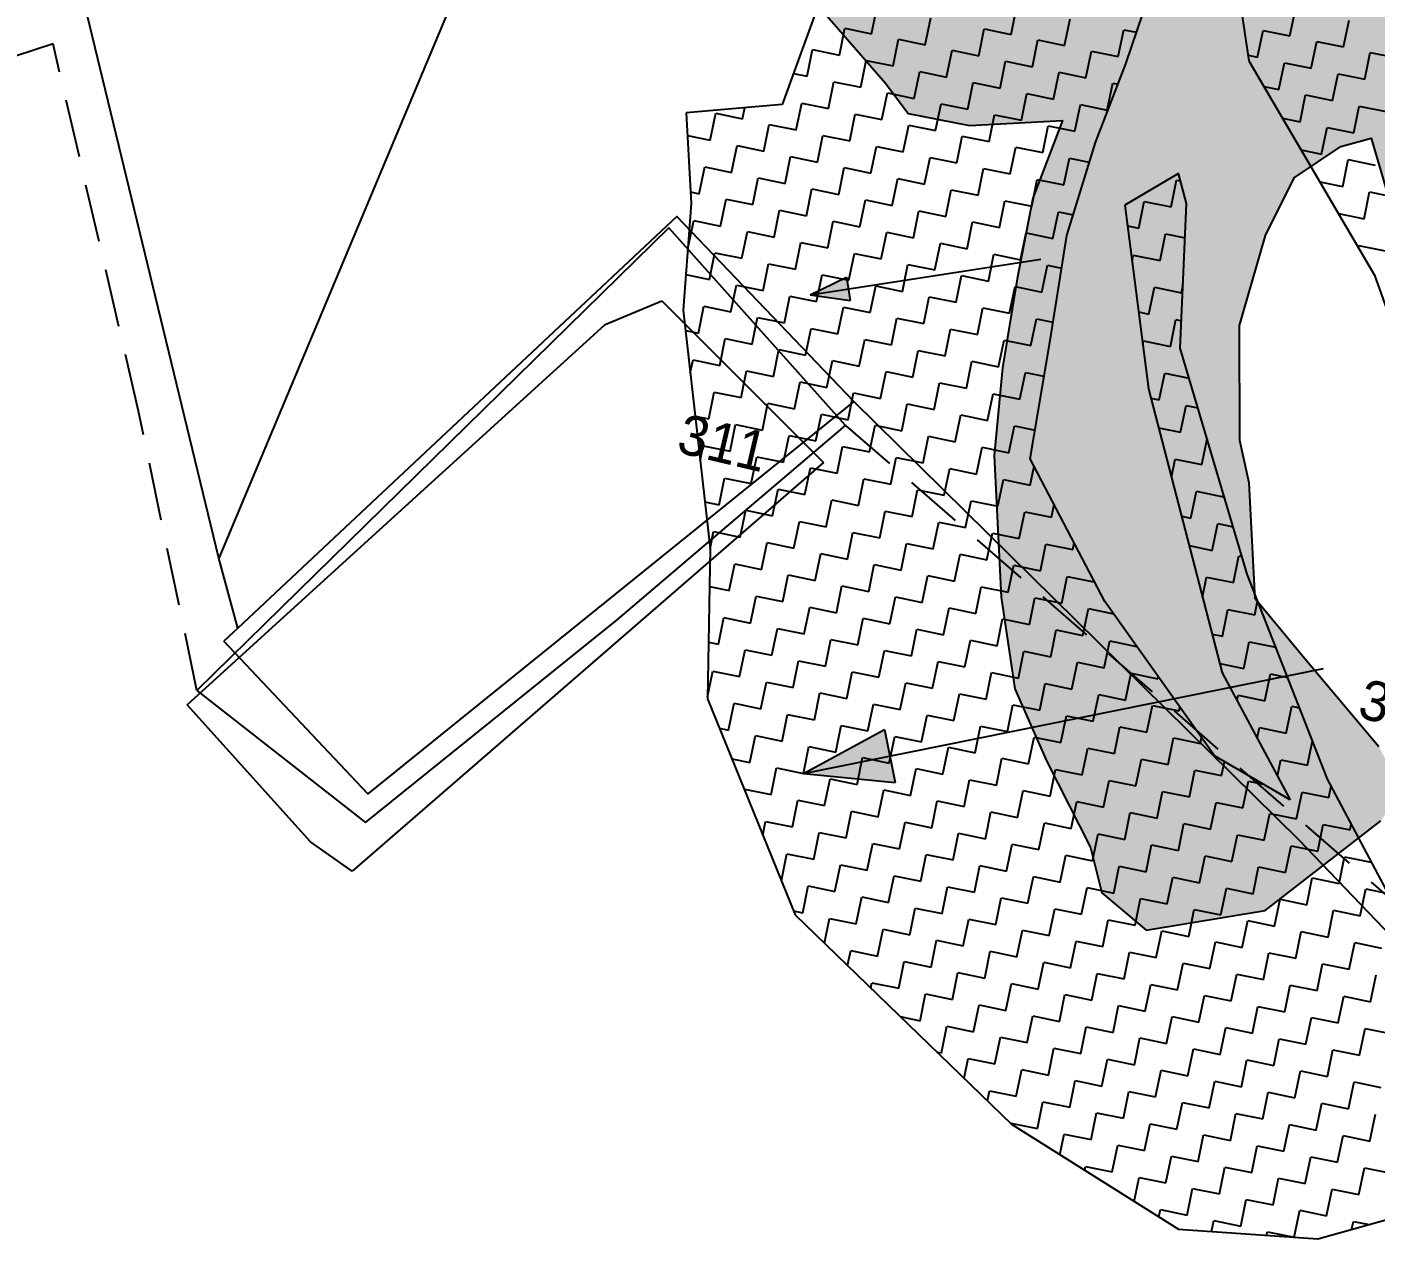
# Model space of a CAD drawing. Header units: metres. Extents: x 288063 to 291905, y 2022918 to 2025523.
# Drawn here: x 289186.5 to 289302.7, y 2023698.4 to 2023802.9 of the extents above; entities that cross this region are included whole.
import ezdxf
from ezdxf.enums import TextEntityAlignment as Align

# ---------------------------------------------------------------- set-up
doc = ezdxf.new("R2010")
doc.units = ezdxf.units.M
doc.header["$MEASUREMENT"] = 0
doc.linetypes.add('DASHED', pattern=[0.75, 0.5, -0.25])
for name, color, linetype in [('OFF', 1, 'Continuous'), ('POLY_HATCH', 12, 'Continuous'), ('POLY_PARCEL', 6, 'Continuous'), ('POLY_SUBPARCEL', 6, 'DASHED'), ('TEXT_PARCEL', 7, 'Continuous')]:
    doc.layers.add(name, color=color, linetype=linetype)
doc.styles.add('TEXT_MAP', font='', dxfattribs={"height": 1.8})
doc.styles.get('TEXT_MAP').set_extended_font_data('Kruti Dev 050')

msp = doc.modelspace()

# ---------------------------------------------------------------- hatches: boundary and pattern name
h = msp.add_hatch(color=256)
h.paths.add_polyline_path([(289257.28, 2023780.3), (289257.12, 2023781.31), (289253.98, 2023779.79)])
h.paths.add_polyline_path([(289253.98, 2023779.79), (289257.43, 2023779.29), (289257.28, 2023780.3)])
h = msp.add_hatch(color=256)
h.paths.add_polyline_path([(289260.84, 2023740.05), (289260.38, 2023742.33), (289253.4, 2023738.55)])
h.paths.add_polyline_path([(289253.4, 2023738.55), (289261.3, 2023737.78), (289260.84, 2023740.05)])
at = {"layer": 'POLY_HATCH'}
h = msp.add_hatch(dxfattribs=at)
h.set_pattern_fill('ZIGZAG', color=256, scale=18.693078, angle=-11.0645, style=0)
h.set_pattern_definition([(348.93553, (288210.5239, 2023679.785), (2.7416327, 1.8447693), [2.336635, -2.336635]), (78.93553, (288212.817, 2023679.3367), (-1.8447693, 2.7416327), [2.336635, -2.336635])])
h.paths.add_polyline_path([(289348.59, 2023879.04), (289351.97, 2023889.97), (289351.21, 2023900.04), (289351.37, 2023908.44), (289346.9, 2023914.77), (289340.27, 2023920.49), (289334.28, 2023925.38), (289331.06, 2023929.23), (289326.74, 2023935.03), (289323.04, 2023940.22), (289313.09, 2023943.9), (289314.69, 2023949.54), (289318.95, 2023958.63), (289321.16, 2023964.89), (289322.08, 2023974.63), (289321.67, 2023981.4), (289323.77, 2023992.13), (289322.78, 2024011.16), (289317.11, 2024017.73), (289312.93, 2024024.25), (289306.17, 2024030.28), (289298.92, 2024038.89), (289291.87, 2024045.97), (289284.28, 2024046.47), (289278.2, 2024032.12), (289276.13, 2024025.34), (289271.88, 2024023.93), (289269.5, 2024023.16), (289266.03, 2024020.62), (289263.51, 2024017.89), (289261.23, 2024015.11), (289257.47, 2024012.37), (289254.64, 2024014.41), (289249.05, 2024015.01), (289240.5, 2024025.86), (289237.14, 2024018.83), (289234.48, 2024015.38), (289229.32, 2024006.72), (289225.95, 2024000.93), (289223.26, 2023993.52), (289223.31, 2023983.59), (289223.47, 2023975.58), (289223.04, 2023963.26), (289222.57, 2023951.95), (289225.24, 2023941.51), (289228.9, 2023933.6), (289235.34, 2023925.89), (289243.6, 2023913.61), (289246.63, 2023908.81), (289244.13, 2023902.35), (289241.69, 2023892.42), (289240, 2023886.3), (289236.05, 2023867.28), (289234.3, 2023853.24), (289233.14, 2023844.79), (289237.88, 2023830.96), (289241.79, 2023821.77), (289244.49, 2023815.29), (289252.17, 2023807.59), (289260.47, 2023798.03), (289262.44, 2023795.42), (289267.7, 2023794.39), (289275.72, 2023794.8), (289273.17, 2023788.11), (289271.81, 2023781.18), (289270.56, 2023773.49), (289269.83, 2023765.95), (289270.45, 2023753.75), (289271.63, 2023745.83), (289274.38, 2023739.59), (289278.14, 2023732.16), (289279.11, 2023728.25), (289282.94, 2023725.03), (289293.2, 2023726.74), (289303.15, 2023734.46), (289305, 2023737.22), (289302.98, 2023740.84), (289296.74, 2023748.25), (289292.32, 2023753.58), (289291.8, 2023763.6), (289291.02, 2023767.23), (289290.98, 2023777.15), (289293.23, 2023784.89), (289295.7, 2023789.87), (289299.7, 2023792.56), (289302.32, 2023793.28), (289304.26, 2023786.71), (289306.41, 2023785.04), (289310.35, 2023779.81), (289310.24, 2023772.89), (289311.6, 2023767.17), (289312.43, 2023762.54), (289312.98, 2023757.72), (289312.1, 2023751.95), (289311.43, 2023742.16), (289319.5, 2023740.33), (289324.64, 2023733.62), (289327.78, 2023735.74), (289332.1, 2023742.58), (289334.1, 2023754.09), (289334.69, 2023760.92), (289335.33, 2023775.75), (289332.2, 2023783.8), (289327.44, 2023791.18), (289324.06, 2023798.04), (289321.04, 2023801.6), (289314.28, 2023807.64), (289313.78, 2023811.45), (289317.3, 2023815.48), (289325.03, 2023816.94), (289329.72, 2023815.53), (289335.72, 2023828.49), (289338.38, 2023833.18), (289338.87, 2023840.77), (289342.42, 2023847.51), (289344.59, 2023853.53), (289346.46, 2023861.85), (289348.38, 2023870.4)])
h.paths.add_polyline_path([(289287.43, 2023859.54), (289290.92, 2023848.19), (289293.78, 2023838.71), (289293.76, 2023832.26), (289295, 2023820.86), (289284.92, 2023821.34), (289281.6, 2023827.2), (289275.29, 2023839.34), (289273.29, 2023849.41), (289274.13, 2023853.7), (289278.5, 2023860.79), (289281.54, 2023863.66)], flags=16)
h.paths.add_polyline_path([(289269.61, 2023919.71), (289266.17, 2023919.89), (289261.09, 2023923.11), (289257.37, 2023934.5), (289252.18, 2023942.21), (289252.96, 2023947.51), (289252.63, 2023957.25), (289251.34, 2023968.41), (289253.35, 2023979.92), (289252.21, 2023989.32), (289254.45, 2024000.78), (289256.52, 2024007.57), (289266.83, 2024008.28), (289270.5, 2023999.13), (289269.75, 2023996.55), (289272.32, 2023986.87), (289273.16, 2023981), (289274.62, 2023974.52), (289276.42, 2023967.23), (289275.12, 2023958.06), (289275.72, 2023953.48), (289275.9, 2023943.03), (289275.44, 2023939.4), (289274.42, 2023934.14), (289272.63, 2023927.55)], flags=16)

# ---------------------------------------------------------------- linework, layer by layer
for points in [[(289253.98, 2023779.79), (289273.85, 2023782.86)], [(289253.98, 2023779.79), (289257.12, 2023781.31)], [(289257.12, 2023781.31), (289257.43, 2023779.29)], [(289253.98, 2023779.79), (289257.43, 2023779.29)], [(289253.4, 2023738.55), (289298.22, 2023747.6)], [(289253.4, 2023738.55), (289260.38, 2023742.33)], [(289260.38, 2023742.33), (289261.3, 2023737.78)], [(289253.4, 2023738.55), (289261.3, 2023737.78)]]:
    msp.add_lwpolyline(points)
at = {"layer": 'OFF'}
msp.add_line((289188.74, 2023801.41), (289182.46, 2023799.38), dxfattribs=at)
at = {"layer": 'POLY_HATCH'}
for p, q in [((289289.75, 2023813.77), (289291.79, 2023799.95)), ((289281.17, 2023799.7), (289283.23, 2023805.77)), ((289254.34, 2023803.76), (289251.57, 2023796.2)), ((289278.56, 2023792.93), (289281.17, 2023799.7)), ((289291.79, 2023799.95), (289302.62, 2023781.48)), ((289251.57, 2023796.2), (289243.29, 2023795.47)), ((289243.29, 2023795.47), (289243.72, 2023787.67)), ((289276.1, 2023784.91), (289278.56, 2023792.93)), ((289285.73, 2023790.24), (289281.11, 2023787.53)), ((289286.42, 2023787.66), (289285.73, 2023790.24)), ((289243.72, 2023787.67), (289243.05, 2023778.46)), ((289285.88, 2023775.18), (289286.42, 2023787.66)), ((289281.11, 2023787.53), (289283.13, 2023771.68)), ((289274.65, 2023775.86), (289276.1, 2023784.91)), ((289302.62, 2023781.48), (289310.08, 2023760.46)), ((289243.05, 2023778.46), (289245.36, 2023757.92)), ((289272.95, 2023765.65), (289274.65, 2023775.86)), ((289291.64, 2023755.72), (289285.88, 2023775.18)), ((289283.13, 2023771.68), (289289.48, 2023747.23)), ((289279.37, 2023753.37), (289272.95, 2023765.65)), ((289245.36, 2023757.92), (289245.13, 2023744.97)), ((289298.57, 2023738.05), (289291.64, 2023755.72)), ((289288.82, 2023740.06), (289279.37, 2023753.37)), ((289289.48, 2023747.23), (289295.36, 2023736.28)), ((289245.13, 2023744.97), (289252.69, 2023726.37)), ((289295.36, 2023736.28), (289288.82, 2023740.06)), ((289308.23, 2023719.82), (289298.57, 2023738.05)), ((289252.69, 2023726.37), (289271.33, 2023708.32)), ((289271.33, 2023708.32), (289285.72, 2023699.27)), ((289297.74, 2023698.43), (289311.11, 2023702.18)), ((289285.72, 2023699.27), (289297.74, 2023698.43))]:
    msp.add_line(p, q, dxfattribs=at)
at = {"layer": 'POLY_HATCH', "linetype": 'Continuous'}
for p, q in [((289259.28, 2023802.29), (289259.76, 2023804.6)), ((289271.3, 2023802.22), (289271.77, 2023804.53)), ((289295.33, 2023802.1), (289295.8, 2023804.4)), ((289256.5, 2023800.45), (289256.98, 2023802.76)), ((289256.98, 2023802.76), (289259.28, 2023802.29)), ((289263.9, 2023801.34), (289264.37, 2023803.65)), ((289268.52, 2023800.39), (289268.99, 2023802.7)), ((289268.99, 2023802.7), (289271.3, 2023802.22)), ((289275.91, 2023801.28), (289276.39, 2023803.58)), ((289299.94, 2023801.15), (289300.42, 2023803.46)), ((289261.12, 2023799.51), (289261.59, 2023801.81)), ((289261.59, 2023801.81), (289263.9, 2023801.34)), ((289273.13, 2023799.44), (289273.61, 2023801.75)), ((289273.61, 2023801.75), (289275.91, 2023801.28)), ((289280.53, 2023800.33), (289281, 2023802.63)), ((289281, 2023802.63), (289282.09, 2023802.41)), ((289292.54, 2023800.26), (289293.02, 2023802.57)), ((289293.02, 2023802.57), (289295.33, 2023802.1)), ((289297.16, 2023799.31), (289297.63, 2023801.62)), ((289297.63, 2023801.62), (289299.94, 2023801.15)), ((289253.72, 2023798.62), (289254.19, 2023800.93)), ((289254.19, 2023800.93), (289256.5, 2023800.45)), ((289265.73, 2023798.56), (289266.21, 2023800.87)), ((289266.21, 2023800.87), (289268.52, 2023800.39)), ((289277.75, 2023798.49), (289278.22, 2023800.8)), ((289278.22, 2023800.8), (289280.53, 2023800.33)), ((289291.72, 2023800.43), (289292.54, 2023800.26)), ((289301.77, 2023798.37), (289302.25, 2023800.67)), ((289302.25, 2023800.67), (289304.56, 2023800.2)), ((289258.34, 2023797.67), (289258.81, 2023799.98)), ((289258.81, 2023799.98), (289261.12, 2023799.51)), ((289270.35, 2023797.61), (289270.82, 2023799.92)), ((289270.82, 2023799.92), (289273.13, 2023799.44)), ((289294.38, 2023797.48), (289294.85, 2023799.79)), ((289294.85, 2023799.79), (289297.16, 2023799.31)), ((289252.54, 2023798.86), (289253.72, 2023798.62)), ((289255.55, 2023795.84), (289256.03, 2023798.15)), ((289256.03, 2023798.15), (289258.34, 2023797.67)), ((289262.95, 2023796.72), (289263.43, 2023799.03)), ((289263.43, 2023799.03), (289265.73, 2023798.56)), ((289267.57, 2023795.78), (289268.04, 2023798.08)), ((289268.04, 2023798.08), (289270.35, 2023797.61)), ((289274.96, 2023796.66), (289275.44, 2023798.97)), ((289275.44, 2023798.97), (289277.75, 2023798.49)), ((289279.58, 2023795.71), (289280.05, 2023798.02)), ((289280.05, 2023798.02), (289280.49, 2023797.93)), ((289298.99, 2023796.53), (289299.47, 2023798.84)), ((289299.47, 2023798.84), (289301.77, 2023798.37)), ((289260.17, 2023794.89), (289260.64, 2023797.2)), ((289260.64, 2023797.2), (289262.95, 2023796.72)), ((289272.18, 2023794.83), (289272.66, 2023797.13)), ((289272.66, 2023797.13), (289274.96, 2023796.66)), ((289293.08, 2023797.75), (289294.38, 2023797.48)), ((289296.21, 2023794.7), (289296.68, 2023797.01)), ((289296.68, 2023797.01), (289298.99, 2023796.53)), ((289248.15, 2023794.95), (289248.35, 2023795.92)), ((289252.77, 2023794.01), (289253.25, 2023796.31)), ((289253.25, 2023796.31), (289255.55, 2023795.84)), ((289264.78, 2023793.94), (289265.26, 2023796.25)), ((289265.26, 2023796.25), (289267.57, 2023795.78)), ((289276.8, 2023793.88), (289277.27, 2023796.19)), ((289277.27, 2023796.19), (289279.58, 2023795.71)), ((289300.83, 2023793.75), (289301.3, 2023796.06)), ((289301.3, 2023796.06), (289303.61, 2023795.58)), ((289245.37, 2023793.12), (289245.85, 2023795.43)), ((289245.85, 2023795.43), (289248.15, 2023794.95)), ((289257.39, 2023793.06), (289257.86, 2023795.36)), ((289257.86, 2023795.36), (289260.17, 2023794.89)), ((289269.4, 2023792.99), (289269.87, 2023795.3)), ((289269.87, 2023795.3), (289272.18, 2023794.83)), ((289294.69, 2023795.01), (289296.21, 2023794.7)), ((289243.4, 2023793.53), (289245.37, 2023793.12)), ((289249.99, 2023792.17), (289250.46, 2023794.48)), ((289250.46, 2023794.48), (289252.77, 2023794.01)), ((289254.6, 2023791.22), (289255.08, 2023793.53)), ((289255.08, 2023793.53), (289257.39, 2023793.06)), ((289262, 2023792.11), (289262.48, 2023794.42)), ((289262.48, 2023794.42), (289264.78, 2023793.94)), ((289266.62, 2023791.16), (289267.09, 2023793.47)), ((289267.09, 2023793.47), (289269.4, 2023792.99)), ((289274.02, 2023792.04), (289274.49, 2023794.35)), ((289274.49, 2023794.35), (289276.8, 2023793.88)), ((289298.04, 2023791.92), (289298.52, 2023794.22)), ((289298.52, 2023794.22), (289300.83, 2023793.75)), ((289247.21, 2023790.34), (289247.68, 2023792.65)), ((289247.68, 2023792.65), (289249.99, 2023792.17)), ((289259.22, 2023790.27), (289259.69, 2023792.58)), ((289259.69, 2023792.58), (289262, 2023792.11)), ((289271.23, 2023790.21), (289271.71, 2023792.52)), ((289271.71, 2023792.52), (289274.02, 2023792.04)), ((289296.29, 2023792.28), (289298.04, 2023791.92)), ((289251.82, 2023789.39), (289252.3, 2023791.7)), ((289252.3, 2023791.7), (289254.6, 2023791.22)), ((289263.84, 2023789.33), (289264.31, 2023791.63)), ((289264.31, 2023791.63), (289266.62, 2023791.16)), ((289275.85, 2023789.26), (289276.32, 2023791.57)), ((289276.32, 2023791.57), (289278.03, 2023791.22)), ((289299.88, 2023789.13), (289300.35, 2023791.44)), ((289300.35, 2023791.44), (289302.66, 2023790.97)), ((289244.42, 2023788.5), (289244.9, 2023790.81)), ((289244.9, 2023790.81), (289247.21, 2023790.34)), ((289256.44, 2023788.44), (289256.91, 2023790.75)), ((289256.91, 2023790.75), (289259.22, 2023790.27)), ((289268.45, 2023788.38), (289268.93, 2023790.68)), ((289268.93, 2023790.68), (289271.23, 2023790.21)), ((289249.04, 2023787.56), (289249.51, 2023789.86)), ((289249.51, 2023789.86), (289251.82, 2023789.39)), ((289253.66, 2023786.61), (289254.13, 2023788.92)), ((289254.13, 2023788.92), (289256.44, 2023788.44)), ((289261.05, 2023787.49), (289261.53, 2023789.8)), ((289261.53, 2023789.8), (289263.84, 2023789.33)), ((289265.67, 2023786.54), (289266.14, 2023788.85)), ((289266.14, 2023788.85), (289268.45, 2023788.38)), ((289273.07, 2023787.43), (289273.54, 2023789.74)), ((289273.54, 2023789.74), (289275.85, 2023789.26)), ((289285.08, 2023787.36), (289285.56, 2023789.67)), ((289285.56, 2023789.67), (289285.9, 2023789.6)), ((289297.89, 2023789.54), (289299.88, 2023789.13)), ((289243.66, 2023788.66), (289244.42, 2023788.5)), ((289246.26, 2023785.72), (289246.73, 2023788.03)), ((289246.73, 2023788.03), (289249.04, 2023787.56)), ((289258.27, 2023785.66), (289258.75, 2023787.97)), ((289258.75, 2023787.97), (289261.05, 2023787.49)), ((289270.29, 2023785.59), (289270.76, 2023787.9)), ((289270.76, 2023787.9), (289273.07, 2023787.43)), ((289282.3, 2023785.53), (289282.77, 2023787.84)), ((289282.77, 2023787.84), (289285.08, 2023787.36)), ((289301.71, 2023786.35), (289302.19, 2023788.66)), ((289302.19, 2023788.66), (289304.49, 2023788.19)), ((289250.87, 2023784.77), (289251.35, 2023787.08)), ((289251.35, 2023787.08), (289253.66, 2023786.61)), ((289262.89, 2023784.71), (289263.36, 2023787.02)), ((289263.36, 2023787.02), (289265.67, 2023786.54)), ((289274.9, 2023784.65), (289275.38, 2023786.95)), ((289275.38, 2023786.95), (289276.65, 2023786.69)), ((289299.5, 2023786.81), (289301.71, 2023786.35)), ((289243.48, 2023783.89), (289243.95, 2023786.2)), ((289243.95, 2023786.2), (289246.26, 2023785.72)), ((289248.09, 2023782.94), (289248.57, 2023785.25)), ((289248.57, 2023785.25), (289250.87, 2023784.77)), ((289255.49, 2023783.83), (289255.96, 2023786.13)), ((289255.96, 2023786.13), (289258.27, 2023785.66)), ((289267.5, 2023783.76), (289267.98, 2023786.07)), ((289267.98, 2023786.07), (289270.29, 2023785.59)), ((289281.34, 2023785.73), (289282.3, 2023785.53)), ((289252.71, 2023781.99), (289253.18, 2023784.3)), ((289253.18, 2023784.3), (289255.49, 2023783.83)), ((289260.1, 2023782.88), (289260.58, 2023785.18)), ((289260.58, 2023785.18), (289262.89, 2023784.71)), ((289264.72, 2023781.93), (289265.2, 2023784.24)), ((289265.2, 2023784.24), (289267.5, 2023783.76)), ((289272.12, 2023782.81), (289272.59, 2023785.12)), ((289272.59, 2023785.12), (289274.9, 2023784.65)), ((289284.13, 2023782.75), (289284.61, 2023785.06)), ((289284.61, 2023785.06), (289286.29, 2023784.71)), ((289243.44, 2023783.9), (289243.48, 2023783.89)), ((289245.31, 2023781.11), (289245.78, 2023783.41)), ((289245.78, 2023783.41), (289248.09, 2023782.94)), ((289257.32, 2023781.04), (289257.8, 2023783.35)), ((289257.8, 2023783.35), (289260.1, 2023782.88)), ((289269.34, 2023780.98), (289269.81, 2023783.29)), ((289269.81, 2023783.29), (289272.12, 2023782.81)), ((289281.72, 2023782.72), (289281.82, 2023783.22)), ((289281.82, 2023783.22), (289284.13, 2023782.75)), ((289301.21, 2023783.9), (289301.24, 2023784.04)), ((289301.24, 2023784.04), (289303.54, 2023783.57)), ((289249.92, 2023780.16), (289250.4, 2023782.47)), ((289250.4, 2023782.47), (289252.71, 2023781.99)), ((289261.94, 2023780.09), (289262.41, 2023782.4)), ((289262.41, 2023782.4), (289264.72, 2023781.93)), ((289273.95, 2023780.03), (289274.43, 2023782.34)), ((289274.43, 2023782.34), (289275.64, 2023782.09)), ((289243.27, 2023781.53), (289245.31, 2023781.11)), ((289247.14, 2023778.32), (289247.62, 2023780.63)), ((289247.62, 2023780.63), (289249.92, 2023780.16)), ((289254.54, 2023779.21), (289255.01, 2023781.52)), ((289255.01, 2023781.52), (289257.32, 2023781.04)), ((289266.55, 2023779.15), (289267.03, 2023781.45)), ((289267.03, 2023781.45), (289269.34, 2023780.98)), ((289285.97, 2023779.97), (289286.12, 2023780.71)), ((289251.76, 2023777.38), (289252.23, 2023779.68)), ((289252.23, 2023779.68), (289254.54, 2023779.21)), ((289259.16, 2023778.26), (289259.63, 2023780.57)), ((289259.63, 2023780.57), (289261.94, 2023780.09)), ((289263.77, 2023777.31), (289264.25, 2023779.62)), ((289264.25, 2023779.62), (289266.55, 2023779.15)), ((289271.17, 2023778.2), (289271.64, 2023780.5)), ((289271.64, 2023780.5), (289273.95, 2023780.03)), ((289283.18, 2023778.13), (289283.66, 2023780.44)), ((289283.66, 2023780.44), (289285.97, 2023779.97)), ((289244.36, 2023776.49), (289244.83, 2023778.8)), ((289244.83, 2023778.8), (289247.14, 2023778.32)), ((289256.37, 2023776.43), (289256.85, 2023778.73)), ((289256.85, 2023778.73), (289259.16, 2023778.26)), ((289268.39, 2023776.36), (289268.86, 2023778.67)), ((289268.86, 2023778.67), (289271.17, 2023778.2)), ((289282.28, 2023778.32), (289283.18, 2023778.13)), ((289248.98, 2023775.54), (289249.45, 2023777.85)), ((289249.45, 2023777.85), (289251.76, 2023777.38)), ((289260.99, 2023775.48), (289261.46, 2023777.79)), ((289261.46, 2023777.79), (289263.77, 2023777.31)), ((289273, 2023775.41), (289273.48, 2023777.72)), ((289273.48, 2023777.72), (289274.9, 2023777.43)), ((289285.02, 2023775.35), (289285.49, 2023777.66)), ((289285.49, 2023777.66), (289285.98, 2023777.56)), ((289243.24, 2023776.72), (289244.36, 2023776.49)), ((289246.19, 2023773.71), (289246.67, 2023776.02)), ((289246.67, 2023776.02), (289248.98, 2023775.54)), ((289253.59, 2023774.59), (289254.07, 2023776.9)), ((289254.07, 2023776.9), (289256.37, 2023776.43)), ((289258.21, 2023773.64), (289258.68, 2023775.95)), ((289258.68, 2023775.95), (289260.99, 2023775.48)), ((289265.61, 2023774.53), (289266.08, 2023776.84)), ((289266.08, 2023776.84), (289268.39, 2023776.36)), ((289250.81, 2023772.76), (289251.28, 2023775.07)), ((289251.28, 2023775.07), (289253.59, 2023774.59)), ((289262.82, 2023772.7), (289263.3, 2023775)), ((289263.3, 2023775), (289265.61, 2023774.53)), ((289270.22, 2023773.58), (289270.7, 2023775.89)), ((289270.7, 2023775.89), (289273, 2023775.41)), ((289282.64, 2023775.5), (289282.71, 2023775.83)), ((289282.71, 2023775.83), (289285.02, 2023775.35)), ((289243.65, 2023773.06), (289243.89, 2023774.18)), ((289243.89, 2023774.18), (289246.19, 2023773.71)), ((289255.43, 2023771.81), (289255.9, 2023774.12)), ((289255.9, 2023774.12), (289258.21, 2023773.64)), ((289267.44, 2023771.75), (289267.91, 2023774.06)), ((289267.91, 2023774.06), (289270.22, 2023773.58)), ((289248.03, 2023770.93), (289248.5, 2023773.23)), ((289248.5, 2023773.23), (289250.81, 2023772.76)), ((289260.04, 2023770.86), (289260.52, 2023773.17)), ((289260.52, 2023773.17), (289262.82, 2023772.7)), ((289272.05, 2023770.8), (289272.53, 2023773.11)), ((289272.53, 2023773.11), (289274.13, 2023772.78)), ((289284.07, 2023770.73), (289284.54, 2023773.04)), ((289284.54, 2023773.04), (289286.64, 2023772.61)), ((289245.25, 2023769.09), (289245.72, 2023771.4)), ((289245.72, 2023771.4), (289248.03, 2023770.93)), ((289252.64, 2023769.98), (289253.12, 2023772.29)), ((289253.12, 2023772.29), (289255.43, 2023771.81)), ((289257.26, 2023769.03), (289257.73, 2023771.34)), ((289257.73, 2023771.34), (289260.04, 2023770.86)), ((289264.66, 2023769.91), (289265.13, 2023772.22)), ((289265.13, 2023772.22), (289267.44, 2023771.75)), ((289249.86, 2023768.14), (289250.34, 2023770.45)), ((289250.34, 2023770.45), (289252.64, 2023769.98)), ((289261.87, 2023768.08), (289262.35, 2023770.39)), ((289262.35, 2023770.39), (289264.66, 2023769.91)), ((289269.27, 2023768.97), (289269.75, 2023771.27)), ((289269.75, 2023771.27), (289272.05, 2023770.8)), ((289283.34, 2023770.88), (289284.07, 2023770.73)), ((289285.9, 2023767.95), (289286.38, 2023770.26)), ((289286.38, 2023770.26), (289287.4, 2023770.05)), ((289244.07, 2023769.33), (289245.25, 2023769.09)), ((289254.48, 2023767.2), (289254.95, 2023769.5)), ((289254.95, 2023769.5), (289257.26, 2023769.03)), ((289266.49, 2023767.13), (289266.96, 2023769.44)), ((289266.96, 2023769.44), (289269.27, 2023768.97)), ((289247.08, 2023766.31), (289247.55, 2023768.62)), ((289247.55, 2023768.62), (289249.86, 2023768.14)), ((289259.09, 2023766.25), (289259.57, 2023768.55)), ((289259.57, 2023768.55), (289261.87, 2023768.08)), ((289271.11, 2023766.18), (289271.58, 2023768.49)), ((289271.58, 2023768.49), (289273.36, 2023768.12)), ((289284, 2023768.34), (289285.9, 2023767.95)), ((289244.51, 2023765.49), (289244.77, 2023766.78)), ((289244.77, 2023766.78), (289247.08, 2023766.31)), ((289251.69, 2023765.36), (289252.17, 2023767.67)), ((289252.17, 2023767.67), (289254.48, 2023767.2)), ((289256.31, 2023764.41), (289256.78, 2023766.72)), ((289256.78, 2023766.72), (289259.09, 2023766.25)), ((289263.71, 2023765.3), (289264.18, 2023767.61)), ((289264.18, 2023767.61), (289266.49, 2023767.13)), ((289268.32, 2023764.35), (289268.8, 2023766.66)), ((289268.8, 2023766.66), (289271.11, 2023766.18)), ((289287.74, 2023765.17), (289288.19, 2023767.38)), ((289248.91, 2023763.53), (289249.39, 2023765.84)), ((289249.39, 2023765.84), (289251.69, 2023765.36)), ((289260.93, 2023763.46), (289261.4, 2023765.77)), ((289261.4, 2023765.77), (289263.71, 2023765.3)), ((289285.11, 2023764.08), (289285.43, 2023765.64)), ((289285.43, 2023765.64), (289287.74, 2023765.17)), ((289253.53, 2023762.58), (289254, 2023764.89)), ((289254, 2023764.89), (289256.31, 2023764.41)), ((289265.54, 2023762.52), (289266.02, 2023764.82)), ((289266.02, 2023764.82), (289268.32, 2023764.35)), ((289272.94, 2023763.4), (289273.28, 2023765.03)), ((289246.13, 2023761.69), (289246.6, 2023764)), ((289246.6, 2023764), (289248.91, 2023763.53)), ((289258.14, 2023761.63), (289258.62, 2023763.94)), ((289258.62, 2023763.94), (289260.93, 2023763.46)), ((289270.16, 2023761.57), (289270.63, 2023763.88)), ((289270.63, 2023763.88), (289272.94, 2023763.4)), ((289250.75, 2023760.75), (289251.22, 2023763.05)), ((289251.22, 2023763.05), (289253.53, 2023762.58)), ((289255.36, 2023759.8), (289255.84, 2023762.11)), ((289255.84, 2023762.11), (289258.14, 2023761.63)), ((289262.76, 2023760.68), (289263.23, 2023762.99)), ((289263.23, 2023762.99), (289265.54, 2023762.52)), ((289267.38, 2023759.73), (289267.85, 2023762.04)), ((289267.85, 2023762.04), (289270.16, 2023761.57)), ((289286.79, 2023760.55), (289287.26, 2023762.86)), ((289287.26, 2023762.86), (289289.57, 2023762.39)), ((289289.57, 2023762.39), (289289.61, 2023762.58)), ((289244.9, 2023761.95), (289246.13, 2023761.69)), ((289247.96, 2023758.91), (289248.44, 2023761.22)), ((289248.44, 2023761.22), (289250.75, 2023760.75)), ((289259.98, 2023758.85), (289260.45, 2023761.16)), ((289260.45, 2023761.16), (289262.76, 2023760.68)), ((289271.99, 2023758.78), (289272.47, 2023761.09)), ((289272.47, 2023761.09), (289274.77, 2023760.62)), ((289274.77, 2023760.62), (289275, 2023761.73)), ((289252.58, 2023757.96), (289253.05, 2023760.27)), ((289253.05, 2023760.27), (289255.36, 2023759.8)), ((289264.59, 2023757.9), (289265.07, 2023760.21)), ((289265.07, 2023760.21), (289267.38, 2023759.73)), ((289285.98, 2023760.72), (289286.79, 2023760.55)), ((289288.62, 2023757.77), (289289.1, 2023760.08)), ((289289.1, 2023760.08), (289290.43, 2023759.81)), ((289245.36, 2023757.93), (289245.66, 2023759.39)), ((289245.66, 2023759.39), (289247.96, 2023758.91)), ((289257.2, 2023757.02), (289257.67, 2023759.32)), ((289257.67, 2023759.32), (289259.98, 2023758.85)), ((289269.21, 2023756.95), (289269.68, 2023759.26)), ((289269.68, 2023759.26), (289271.99, 2023758.78)), ((289249.8, 2023756.13), (289250.27, 2023758.44)), ((289250.27, 2023758.44), (289252.58, 2023757.96)), ((289254.41, 2023755.18), (289254.89, 2023757.49)), ((289254.89, 2023757.49), (289257.2, 2023757.02)), ((289261.81, 2023756.07), (289262.29, 2023758.37)), ((289262.29, 2023758.37), (289264.59, 2023757.9)), ((289266.43, 2023755.12), (289266.9, 2023757.43)), ((289266.9, 2023757.43), (289269.21, 2023756.95)), ((289273.82, 2023756), (289274.3, 2023758.31)), ((289274.3, 2023758.31), (289276.61, 2023757.84)), ((289276.61, 2023757.84), (289276.73, 2023758.42)), ((289286.64, 2023758.18), (289288.62, 2023757.77)), ((289247.01, 2023754.3), (289247.49, 2023756.6)), ((289247.49, 2023756.6), (289249.8, 2023756.13)), ((289259.03, 2023754.23), (289259.5, 2023756.54)), ((289259.5, 2023756.54), (289261.81, 2023756.07)), ((289271.04, 2023754.17), (289271.52, 2023756.48)), ((289271.52, 2023756.48), (289273.82, 2023756)), ((289290.45, 2023754.99), (289290.93, 2023757.3)), ((289290.93, 2023757.3), (289291.19, 2023757.25)), ((289251.63, 2023753.35), (289252.1, 2023755.66)), ((289252.1, 2023755.66), (289254.41, 2023755.18)), ((289263.64, 2023753.28), (289264.12, 2023755.59)), ((289264.12, 2023755.59), (289266.43, 2023755.12)), ((289275.66, 2023753.22), (289276.13, 2023755.53)), ((289276.13, 2023755.53), (289278.44, 2023755.05)), ((289278.44, 2023755.05), (289278.45, 2023755.12)), ((289287.79, 2023753.74), (289288.15, 2023755.46)), ((289288.15, 2023755.46), (289290.45, 2023754.99)), ((289245.3, 2023754.65), (289247.01, 2023754.3)), ((289256.25, 2023752.4), (289256.72, 2023754.71)), ((289256.72, 2023754.71), (289259.03, 2023754.23)), ((289268.26, 2023752.34), (289268.73, 2023754.64)), ((289268.73, 2023754.64), (289271.04, 2023754.17)), ((289248.85, 2023751.51), (289249.32, 2023753.82)), ((289249.32, 2023753.82), (289251.63, 2023753.35)), ((289253.46, 2023750.57), (289253.94, 2023752.87)), ((289253.94, 2023752.87), (289256.25, 2023752.4)), ((289260.86, 2023751.45), (289261.34, 2023753.76)), ((289261.34, 2023753.76), (289263.64, 2023753.28)), ((289265.48, 2023750.5), (289265.95, 2023752.81)), ((289265.95, 2023752.81), (289268.26, 2023752.34)), ((289272.88, 2023751.39), (289273.35, 2023753.69)), ((289273.35, 2023753.69), (289275.66, 2023753.22)), ((289277.49, 2023750.44), (289277.97, 2023752.75)), ((289277.97, 2023752.75), (289280.13, 2023752.3)), ((289292.29, 2023752.21), (289292.54, 2023753.42)), ((289246.07, 2023749.68), (289246.54, 2023751.99)), ((289246.54, 2023751.99), (289248.85, 2023751.51)), ((289258.08, 2023749.62), (289258.55, 2023751.93)), ((289258.55, 2023751.93), (289260.86, 2023751.45)), ((289270.09, 2023749.55), (289270.57, 2023751.86)), ((289270.57, 2023751.86), (289272.88, 2023751.39)), ((289289.51, 2023750.37), (289289.98, 2023752.68)), ((289289.98, 2023752.68), (289292.29, 2023752.21)), ((289250.68, 2023748.73), (289251.16, 2023751.04)), ((289251.16, 2023751.04), (289253.46, 2023750.57)), ((289262.7, 2023748.67), (289263.17, 2023750.98)), ((289263.17, 2023750.98), (289265.48, 2023750.5)), ((289274.71, 2023748.6), (289275.18, 2023750.91)), ((289275.18, 2023750.91), (289277.49, 2023750.44)), ((289288.62, 2023750.56), (289289.51, 2023750.37)), ((289245.22, 2023749.86), (289246.07, 2023749.68)), ((289255.3, 2023747.78), (289255.77, 2023750.09)), ((289255.77, 2023750.09), (289258.08, 2023749.62)), ((289267.31, 2023747.72), (289267.79, 2023750.03)), ((289267.79, 2023750.03), (289270.09, 2023749.55)), ((289279.33, 2023747.66), (289279.8, 2023749.96)), ((289279.8, 2023749.96), (289282.11, 2023749.49)), ((289282.11, 2023749.49), (289282.11, 2023749.51)), ((289291.34, 2023747.59), (289291.81, 2023749.9)), ((289291.81, 2023749.9), (289294.11, 2023749.43)), ((289247.9, 2023746.9), (289248.37, 2023749.21)), ((289248.37, 2023749.21), (289250.68, 2023748.73)), ((289252.52, 2023745.95), (289252.99, 2023748.26)), ((289252.99, 2023748.26), (289255.3, 2023747.78)), ((289259.91, 2023746.83), (289260.39, 2023749.14)), ((289260.39, 2023749.14), (289262.7, 2023748.67)), ((289264.53, 2023745.89), (289265, 2023748.19)), ((289265, 2023748.19), (289267.31, 2023747.72)), ((289271.93, 2023746.77), (289272.4, 2023749.08)), ((289272.4, 2023749.08), (289274.71, 2023748.6)), ((289276.54, 2023745.82), (289277.02, 2023748.13)), ((289277.02, 2023748.13), (289279.33, 2023747.66)), ((289245.14, 2023745.16), (289245.59, 2023747.37)), ((289245.59, 2023747.37), (289247.9, 2023746.9)), ((289257.13, 2023745), (289257.61, 2023747.31)), ((289257.61, 2023747.31), (289259.91, 2023746.83)), ((289269.15, 2023744.94), (289269.62, 2023747.25)), ((289269.62, 2023747.25), (289271.93, 2023746.77)), ((289281.16, 2023744.87), (289281.63, 2023747.18)), ((289281.63, 2023747.18), (289283.94, 2023746.71)), ((289289.28, 2023748.02), (289291.34, 2023747.59)), ((289293.17, 2023744.81), (289293.65, 2023747.12)), ((289293.65, 2023747.12), (289295.13, 2023746.81)), ((289249.73, 2023744.12), (289250.21, 2023746.42)), ((289250.21, 2023746.42), (289252.52, 2023745.95)), ((289261.75, 2023744.05), (289262.22, 2023746.36)), ((289262.22, 2023746.36), (289264.53, 2023745.89)), ((289273.76, 2023743.99), (289274.24, 2023746.3)), ((289274.24, 2023746.3), (289276.54, 2023745.82)), ((289283.94, 2023746.71), (289283.98, 2023746.88)), ((289246.95, 2023742.28), (289247.43, 2023744.59)), ((289247.43, 2023744.59), (289249.73, 2023744.12)), ((289254.35, 2023743.17), (289254.82, 2023745.48)), ((289254.82, 2023745.48), (289257.13, 2023745)), ((289266.36, 2023743.1), (289266.84, 2023745.41)), ((289266.84, 2023745.41), (289269.15, 2023744.94)), ((289278.38, 2023743.04), (289278.85, 2023745.35)), ((289278.85, 2023745.35), (289281.16, 2023744.87)), ((289290.77, 2023744.83), (289290.86, 2023745.28)), ((289290.86, 2023745.28), (289293.17, 2023744.81)), ((289251.57, 2023741.33), (289252.04, 2023743.64)), ((289252.04, 2023743.64), (289254.35, 2023743.17)), ((289258.96, 2023742.22), (289259.44, 2023744.53)), ((289259.44, 2023744.53), (289261.75, 2023744.05)), ((289263.58, 2023741.27), (289264.05, 2023743.58)), ((289264.05, 2023743.58), (289266.36, 2023743.1)), ((289270.98, 2023742.16), (289271.45, 2023744.46)), ((289271.45, 2023744.46), (289273.76, 2023743.99)), ((289275.59, 2023741.21), (289276.07, 2023743.51)), ((289276.07, 2023743.51), (289278.38, 2023743.04)), ((289282.99, 2023742.09), (289283.47, 2023744.4)), ((289283.47, 2023744.4), (289285.77, 2023743.93)), ((289285.77, 2023743.93), (289285.84, 2023744.25)), ((289295.01, 2023742.03), (289295.48, 2023744.34)), ((289295.48, 2023744.34), (289296.16, 2023744.2)), ((289246.16, 2023742.45), (289246.95, 2023742.28)), ((289256.18, 2023740.39), (289256.66, 2023742.69)), ((289256.66, 2023742.69), (289258.96, 2023742.22)), ((289268.2, 2023740.32), (289268.67, 2023742.63)), ((289268.67, 2023742.63), (289270.98, 2023742.16)), ((289280.21, 2023740.26), (289280.68, 2023742.57)), ((289280.68, 2023742.57), (289282.99, 2023742.09)), ((289292.51, 2023741.59), (289292.7, 2023742.5)), ((289292.7, 2023742.5), (289295.01, 2023742.03)), ((289248.78, 2023739.5), (289249.26, 2023741.81)), ((289249.26, 2023741.81), (289251.57, 2023741.33)), ((289260.8, 2023739.44), (289261.27, 2023741.74)), ((289261.27, 2023741.74), (289263.58, 2023741.27)), ((289272.81, 2023739.37), (289273.29, 2023741.68)), ((289273.29, 2023741.68), (289275.59, 2023741.21)), ((289284.83, 2023739.31), (289285.3, 2023741.62)), ((289285.3, 2023741.62), (289287.61, 2023741.14)), ((289287.61, 2023741.14), (289287.71, 2023741.63)), ((289296.84, 2023739.25), (289297.27, 2023741.36)), ((289253.4, 2023738.55), (289253.87, 2023740.86)), ((289253.87, 2023740.86), (289256.18, 2023740.39)), ((289265.41, 2023738.49), (289265.89, 2023740.8)), ((289265.89, 2023740.8), (289268.2, 2023740.32)), ((289277.43, 2023738.42), (289277.9, 2023740.73)), ((289277.9, 2023740.73), (289280.21, 2023740.26)), ((289247.23, 2023739.82), (289248.78, 2023739.5)), ((289250.62, 2023736.72), (289251.09, 2023739.03)), ((289251.09, 2023739.03), (289253.4, 2023738.55)), ((289258.02, 2023737.6), (289258.49, 2023739.91)), ((289258.49, 2023739.91), (289260.8, 2023739.44)), ((289262.63, 2023736.65), (289263.11, 2023738.96)), ((289263.11, 2023738.96), (289265.41, 2023738.49)), ((289270.03, 2023737.54), (289270.5, 2023739.85)), ((289270.5, 2023739.85), (289272.81, 2023739.37)), ((289274.65, 2023736.59), (289275.12, 2023738.9)), ((289275.12, 2023738.9), (289277.43, 2023738.42)), ((289282.04, 2023737.48), (289282.52, 2023739.78)), ((289282.52, 2023739.78), (289284.83, 2023739.31)), ((289286.66, 2023736.53), (289287.13, 2023738.83)), ((289287.13, 2023738.83), (289289.44, 2023738.36)), ((289289.44, 2023738.36), (289289.69, 2023739.56)), ((289294.25, 2023738.35), (289294.53, 2023739.72)), ((289294.53, 2023739.72), (289296.84, 2023739.25)), ((289255.23, 2023735.77), (289255.71, 2023738.08)), ((289255.71, 2023738.08), (289258.02, 2023737.6)), ((289267.25, 2023735.71), (289267.72, 2023738.01)), ((289267.72, 2023738.01), (289270.03, 2023737.54)), ((289279.26, 2023735.64), (289279.74, 2023737.95)), ((289279.74, 2023737.95), (289282.04, 2023737.48)), ((289291.28, 2023735.58), (289291.75, 2023737.89)), ((289291.75, 2023737.89), (289293.03, 2023737.62)), ((289248.3, 2023737.16), (289248.31, 2023737.19)), ((289248.31, 2023737.19), (289250.62, 2023736.72)), ((289259.85, 2023734.82), (289260.32, 2023737.13)), ((289260.32, 2023737.13), (289262.63, 2023736.65)), ((289271.86, 2023734.76), (289272.34, 2023737.07)), ((289272.34, 2023737.07), (289274.65, 2023736.59)), ((289283.88, 2023734.69), (289284.35, 2023737)), ((289284.35, 2023737), (289286.66, 2023736.53)), ((289295.89, 2023734.63), (289296.37, 2023736.94)), ((289296.37, 2023736.94), (289298.67, 2023736.46)), ((289298.67, 2023736.46), (289298.88, 2023737.47)), ((289252.45, 2023733.94), (289252.93, 2023736.24)), ((289252.93, 2023736.24), (289255.23, 2023735.77)), ((289257.07, 2023732.99), (289257.54, 2023735.3)), ((289257.54, 2023735.3), (289259.85, 2023734.82)), ((289264.47, 2023733.87), (289264.94, 2023736.18)), ((289264.94, 2023736.18), (289267.25, 2023735.71)), ((289276.48, 2023733.81), (289276.95, 2023736.12)), ((289276.95, 2023736.12), (289279.26, 2023735.64)), ((289288.49, 2023733.74), (289288.97, 2023736.05)), ((289288.97, 2023736.05), (289291.28, 2023735.58)), ((289249.9, 2023733.23), (289250.14, 2023734.41)), ((289250.14, 2023734.41), (289252.45, 2023733.94)), ((289261.68, 2023732.04), (289262.16, 2023734.35)), ((289262.16, 2023734.35), (289264.47, 2023733.87)), ((289269.08, 2023732.92), (289269.56, 2023735.23)), ((289269.56, 2023735.23), (289271.86, 2023734.76)), ((289273.7, 2023731.98), (289274.17, 2023734.28)), ((289274.17, 2023734.28), (289276.48, 2023733.81)), ((289281.1, 2023732.86), (289281.57, 2023735.17)), ((289281.57, 2023735.17), (289283.88, 2023734.69)), ((289285.71, 2023731.91), (289286.19, 2023734.22)), ((289286.19, 2023734.22), (289288.49, 2023733.74)), ((289293.11, 2023732.8), (289293.58, 2023735.1)), ((289293.58, 2023735.1), (289295.89, 2023734.63)), ((289297.72, 2023731.85), (289298.2, 2023734.16)), ((289298.2, 2023734.16), (289300.51, 2023733.68)), ((289300.51, 2023733.68), (289300.61, 2023734.2)), ((289254.29, 2023731.15), (289254.76, 2023733.46)), ((289254.76, 2023733.46), (289257.07, 2023732.99)), ((289266.3, 2023731.09), (289266.77, 2023733.4)), ((289266.77, 2023733.4), (289269.08, 2023732.92)), ((289278.31, 2023731.03), (289278.79, 2023733.33)), ((289278.79, 2023733.33), (289281.1, 2023732.86)), ((289290.33, 2023730.96), (289290.8, 2023733.27)), ((289290.8, 2023733.27), (289293.11, 2023732.8)), ((289258.9, 2023730.21), (289259.38, 2023732.51)), ((289259.38, 2023732.51), (289261.68, 2023732.04)), ((289270.91, 2023730.14), (289271.39, 2023732.45)), ((289271.39, 2023732.45), (289273.7, 2023731.98)), ((289282.93, 2023730.08), (289283.4, 2023732.39)), ((289283.4, 2023732.39), (289285.71, 2023731.91)), ((289294.94, 2023730.01), (289295.42, 2023732.32)), ((289295.42, 2023732.32), (289297.72, 2023731.85)), ((289251.5, 2023729.32), (289251.98, 2023731.63)), ((289251.98, 2023731.63), (289254.29, 2023731.15)), ((289256.12, 2023728.37), (289256.59, 2023730.68)), ((289256.59, 2023730.68), (289258.9, 2023730.21)), ((289263.52, 2023729.26), (289263.99, 2023731.56)), ((289263.99, 2023731.56), (289266.3, 2023731.09)), ((289275.53, 2023729.19), (289276, 2023731.5)), ((289276, 2023731.5), (289278.31, 2023731.03)), ((289287.54, 2023729.13), (289288.02, 2023731.44)), ((289288.02, 2023731.44), (289290.33, 2023730.96)), ((289299.56, 2023729.07), (289300.03, 2023731.37)), ((289300.03, 2023731.37), (289302.34, 2023730.9)), ((289302.34, 2023730.9), (289302.35, 2023730.93)), ((289260.73, 2023727.42), (289261.21, 2023729.73)), ((289261.21, 2023729.73), (289263.52, 2023729.26)), ((289268.13, 2023728.31), (289268.61, 2023730.62)), ((289268.61, 2023730.62), (289270.91, 2023730.14)), ((289272.75, 2023727.36), (289273.22, 2023729.67)), ((289273.22, 2023729.67), (289275.53, 2023729.19)), ((289280.15, 2023728.24), (289280.62, 2023730.55)), ((289280.62, 2023730.55), (289282.93, 2023730.08)), ((289284.76, 2023727.3), (289285.24, 2023729.6)), ((289285.24, 2023729.6), (289287.54, 2023729.13)), ((289292.16, 2023728.18), (289292.63, 2023730.49)), ((289292.63, 2023730.49), (289294.94, 2023730.01)), ((289296.78, 2023727.23), (289297.25, 2023729.54)), ((289297.25, 2023729.54), (289299.56, 2023729.07)), ((289251.49, 2023729.32), (289251.5, 2023729.32)), ((289253.34, 2023726.54), (289253.81, 2023728.85)), ((289253.81, 2023728.85), (289256.12, 2023728.37)), ((289265.35, 2023726.47), (289265.82, 2023728.78)), ((289265.82, 2023728.78), (289268.13, 2023728.31)), ((289277.36, 2023726.41), (289277.84, 2023728.72)), ((289277.84, 2023728.72), (289280.15, 2023728.24)), ((289289.38, 2023726.35), (289289.85, 2023728.65)), ((289289.85, 2023728.65), (289292.16, 2023728.18)), ((289301.39, 2023726.28), (289301.87, 2023728.59)), ((289301.87, 2023728.59), (289303.79, 2023728.19)), ((289257.95, 2023725.59), (289258.43, 2023727.9)), ((289258.43, 2023727.9), (289260.73, 2023727.42)), ((289269.97, 2023725.53), (289270.44, 2023727.83)), ((289270.44, 2023727.83), (289272.75, 2023727.36)), ((289281.98, 2023725.46), (289282.45, 2023727.77)), ((289282.45, 2023727.77), (289284.76, 2023727.3)), ((289293.99, 2023725.4), (289294.47, 2023727.71)), ((289294.47, 2023727.71), (289296.78, 2023727.23)), ((289252.55, 2023726.7), (289253.34, 2023726.54)), ((289255.21, 2023723.93), (289255.64, 2023726.06)), ((289255.64, 2023726.06), (289257.95, 2023725.59)), ((289262.57, 2023724.64), (289263.04, 2023726.95)), ((289263.04, 2023726.95), (289265.35, 2023726.47)), ((289267.18, 2023723.69), (289267.66, 2023726)), ((289267.66, 2023726), (289269.97, 2023725.53)), ((289274.58, 2023724.58), (289275.06, 2023726.88)), ((289275.06, 2023726.88), (289277.36, 2023726.41)), ((289286.6, 2023724.51), (289287.07, 2023726.82)), ((289287.07, 2023726.82), (289289.38, 2023726.35)), ((289298.61, 2023724.45), (289299.08, 2023726.76)), ((289299.08, 2023726.76), (289301.39, 2023726.28)), ((289259.79, 2023722.81), (289260.26, 2023725.12)), ((289260.26, 2023725.12), (289262.57, 2023724.64)), ((289271.8, 2023722.74), (289272.27, 2023725.05)), ((289272.27, 2023725.05), (289274.58, 2023724.58)), ((289279.2, 2023723.63), (289279.67, 2023725.94)), ((289279.67, 2023725.94), (289281.98, 2023725.46)), ((289283.81, 2023722.68), (289284.29, 2023724.99)), ((289284.29, 2023724.99), (289286.6, 2023724.51)), ((289291.21, 2023723.56), (289291.69, 2023725.87)), ((289291.69, 2023725.87), (289293.99, 2023725.4)), ((289295.83, 2023722.62), (289296.3, 2023724.92)), ((289296.3, 2023724.92), (289298.61, 2023724.45)), ((289264.4, 2023721.86), (289264.88, 2023724.17)), ((289264.88, 2023724.17), (289267.18, 2023723.69)), ((289276.42, 2023721.79), (289276.89, 2023724.1)), ((289276.89, 2023724.1), (289279.2, 2023723.63)), ((289288.43, 2023721.73), (289288.9, 2023724.04)), ((289288.9, 2023724.04), (289291.21, 2023723.56)), ((289300.44, 2023721.67), (289300.92, 2023723.98)), ((289300.92, 2023723.98), (289303.23, 2023723.5)), ((289257.21, 2023721.99), (289257.48, 2023723.28)), ((289257.48, 2023723.28), (289259.79, 2023722.81)), ((289269.02, 2023720.91), (289269.49, 2023723.22)), ((289269.49, 2023723.22), (289271.8, 2023722.74)), ((289281.03, 2023720.85), (289281.51, 2023723.15)), ((289281.51, 2023723.15), (289283.81, 2023722.68)), ((289293.05, 2023720.78), (289293.52, 2023723.09)), ((289293.52, 2023723.09), (289295.83, 2023722.62)), ((289261.62, 2023720.03), (289262.09, 2023722.33)), ((289262.09, 2023722.33), (289264.4, 2023721.86)), ((289266.24, 2023719.08), (289266.71, 2023721.38)), ((289266.71, 2023721.38), (289269.02, 2023720.91)), ((289273.63, 2023719.96), (289274.11, 2023722.27)), ((289274.11, 2023722.27), (289276.42, 2023721.79)), ((289285.65, 2023719.9), (289286.12, 2023722.21)), ((289286.12, 2023722.21), (289288.43, 2023721.73)), ((289297.66, 2023719.83), (289298.14, 2023722.14)), ((289298.14, 2023722.14), (289300.44, 2023721.67)), ((289259.22, 2023720.04), (289259.31, 2023720.5)), ((289259.31, 2023720.5), (289261.62, 2023720.03)), ((289270.85, 2023718.13), (289271.33, 2023720.44)), ((289271.33, 2023720.44), (289273.63, 2023719.96)), ((289278.25, 2023719.01), (289278.72, 2023721.32)), ((289278.72, 2023721.32), (289281.03, 2023720.85)), ((289282.86, 2023718.06), (289283.34, 2023720.37)), ((289283.34, 2023720.37), (289285.65, 2023719.9)), ((289290.26, 2023718.95), (289290.74, 2023721.26)), ((289290.74, 2023721.26), (289293.05, 2023720.78)), ((289294.88, 2023718), (289295.35, 2023720.31)), ((289295.35, 2023720.31), (289297.66, 2023719.83)), ((289302.28, 2023718.88), (289302.75, 2023721.19)), ((289263.45, 2023717.24), (289263.93, 2023719.55)), ((289263.93, 2023719.55), (289266.24, 2023719.08)), ((289275.47, 2023717.18), (289275.94, 2023719.49)), ((289275.94, 2023719.49), (289278.25, 2023719.01)), ((289287.48, 2023717.12), (289287.95, 2023719.42)), ((289287.95, 2023719.42), (289290.26, 2023718.95)), ((289299.49, 2023717.05), (289299.97, 2023719.36)), ((289299.97, 2023719.36), (289302.28, 2023718.88)), ((289268.07, 2023716.29), (289268.54, 2023718.6)), ((289268.54, 2023718.6), (289270.85, 2023718.13)), ((289280.08, 2023716.23), (289280.56, 2023718.54)), ((289280.56, 2023718.54), (289282.86, 2023718.06)), ((289292.1, 2023716.17), (289292.57, 2023718.47)), ((289292.57, 2023718.47), (289294.88, 2023718)), ((289261.75, 2023717.59), (289263.45, 2023717.24)), ((289265.29, 2023714.46), (289265.76, 2023716.77)), ((289265.76, 2023716.77), (289268.07, 2023716.29)), ((289272.68, 2023715.35), (289273.16, 2023717.65)), ((289273.16, 2023717.65), (289275.47, 2023717.18)), ((289277.3, 2023714.4), (289277.77, 2023716.7)), ((289277.77, 2023716.7), (289280.08, 2023716.23)), ((289284.7, 2023715.28), (289285.17, 2023717.59)), ((289285.17, 2023717.59), (289287.48, 2023717.12)), ((289296.71, 2023715.22), (289297.19, 2023717.53)), ((289297.19, 2023717.53), (289299.49, 2023717.05)), ((289269.9, 2023713.51), (289270.38, 2023715.82)), ((289270.38, 2023715.82), (289272.68, 2023715.35)), ((289281.92, 2023713.45), (289282.39, 2023715.76)), ((289282.39, 2023715.76), (289284.7, 2023715.28)), ((289289.31, 2023714.33), (289289.79, 2023716.64)), ((289289.79, 2023716.64), (289292.1, 2023716.17)), ((289293.93, 2023713.38), (289294.4, 2023715.69)), ((289294.4, 2023715.69), (289296.71, 2023715.22)), ((289301.33, 2023714.27), (289301.8, 2023716.58)), ((289301.8, 2023716.58), (289304.11, 2023716.1)), ((289264.9, 2023714.54), (289265.29, 2023714.46)), ((289274.52, 2023712.56), (289274.99, 2023714.87)), ((289274.99, 2023714.87), (289277.3, 2023714.4)), ((289286.53, 2023712.5), (289287.01, 2023714.81)), ((289287.01, 2023714.81), (289289.31, 2023714.33)), ((289298.55, 2023712.44), (289299.02, 2023714.74)), ((289299.02, 2023714.74), (289301.33, 2023714.27)), ((289267.24, 2023712.28), (289267.59, 2023713.99)), ((289267.59, 2023713.99), (289269.9, 2023713.51)), ((289279.13, 2023711.61), (289279.61, 2023713.92)), ((289279.61, 2023713.92), (289281.92, 2023713.45)), ((289291.15, 2023711.55), (289291.62, 2023713.86)), ((289291.62, 2023713.86), (289293.93, 2023713.38)), ((289271.74, 2023710.73), (289272.21, 2023713.04)), ((289272.21, 2023713.04), (289274.52, 2023712.56)), ((289276.35, 2023709.78), (289276.83, 2023712.09)), ((289276.83, 2023712.09), (289279.13, 2023711.61)), ((289283.75, 2023710.67), (289284.22, 2023712.97)), ((289284.22, 2023712.97), (289286.53, 2023712.5)), ((289295.76, 2023710.6), (289296.24, 2023712.91)), ((289296.24, 2023712.91), (289298.55, 2023712.44)), ((289269.25, 2023710.33), (289269.43, 2023711.2)), ((289269.43, 2023711.2), (289271.74, 2023710.73)), ((289280.97, 2023708.83), (289281.44, 2023711.14)), ((289281.44, 2023711.14), (289283.75, 2023710.67)), ((289288.37, 2023709.72), (289288.84, 2023712.03)), ((289288.84, 2023712.03), (289291.15, 2023711.55)), ((289292.98, 2023708.77), (289293.46, 2023711.08)), ((289293.46, 2023711.08), (289295.76, 2023710.6)), ((289300.38, 2023709.65), (289300.85, 2023711.96)), ((289300.85, 2023711.96), (289303.16, 2023711.49)), ((289273.57, 2023707.95), (289274.04, 2023710.26)), ((289274.04, 2023710.26), (289276.35, 2023709.78)), ((289285.58, 2023707.88), (289286.06, 2023710.19)), ((289286.06, 2023710.19), (289288.37, 2023709.72)), ((289297.6, 2023707.82), (289298.07, 2023710.13)), ((289298.07, 2023710.13), (289300.38, 2023709.65)), ((289278.19, 2023707), (289278.66, 2023709.31)), ((289278.66, 2023709.31), (289280.97, 2023708.83)), ((289290.2, 2023706.93), (289290.67, 2023709.24)), ((289290.67, 2023709.24), (289292.98, 2023708.77)), ((289302.21, 2023706.87), (289302.69, 2023709.18)), ((289271.26, 2023708.42), (289273.57, 2023707.95)), ((289271.26, 2023708.39), (289271.26, 2023708.42)), ((289275.51, 2023705.69), (289275.88, 2023707.47)), ((289275.88, 2023707.47), (289278.19, 2023707)), ((289282.8, 2023706.05), (289283.28, 2023708.36)), ((289283.28, 2023708.36), (289285.58, 2023707.88)), ((289287.42, 2023705.1), (289287.89, 2023707.41)), ((289287.89, 2023707.41), (289290.2, 2023706.93)), ((289294.81, 2023705.99), (289295.29, 2023708.29)), ((289295.29, 2023708.29), (289297.6, 2023707.82)), ((289280.02, 2023704.22), (289280.49, 2023706.52)), ((289280.49, 2023706.52), (289282.8, 2023706.05)), ((289292.03, 2023704.15), (289292.51, 2023706.46)), ((289292.51, 2023706.46), (289294.81, 2023705.99)), ((289299.43, 2023705.04), (289299.9, 2023707.35)), ((289299.9, 2023707.35), (289302.21, 2023706.87)), ((289284.63, 2023703.27), (289285.11, 2023705.58)), ((289285.11, 2023705.58), (289287.42, 2023705.1)), ((289296.65, 2023703.2), (289297.12, 2023705.51)), ((289297.12, 2023705.51), (289299.43, 2023705.04)), ((289277.64, 2023704.35), (289277.71, 2023704.69)), ((289277.71, 2023704.69), (289280.02, 2023704.22)), ((289289.25, 2023702.32), (289289.72, 2023704.63)), ((289289.72, 2023704.63), (289292.03, 2023704.15)), ((289301.26, 2023702.26), (289301.74, 2023704.56)), ((289301.74, 2023704.56), (289304.05, 2023704.09)), ((289281.9, 2023701.67), (289282.33, 2023703.74)), ((289282.33, 2023703.74), (289284.63, 2023703.27)), ((289286.47, 2023700.49), (289286.94, 2023702.79)), ((289286.94, 2023702.79), (289289.25, 2023702.32)), ((289293.87, 2023701.37), (289294.34, 2023703.68)), ((289294.34, 2023703.68), (289296.65, 2023703.2)), ((289291.08, 2023699.54), (289291.56, 2023701.84)), ((289291.56, 2023701.84), (289293.87, 2023701.37)), ((289298.48, 2023700.42), (289298.96, 2023702.73)), ((289298.96, 2023702.73), (289301.26, 2023702.26)), ((289284.03, 2023700.33), (289284.16, 2023700.96)), ((289284.16, 2023700.96), (289286.47, 2023700.49)), ((289295.7, 2023698.59), (289296.17, 2023700.9)), ((289296.17, 2023700.9), (289298.48, 2023700.42)), ((289288.58, 2023699.07), (289288.78, 2023700.01)), ((289288.78, 2023700.01), (289291.08, 2023699.54)), ((289300.64, 2023699.24), (289300.79, 2023699.95)), ((289300.79, 2023699.95), (289302.16, 2023699.67)), ((289293.32, 2023698.74), (289293.39, 2023699.06)), ((289293.39, 2023699.06), (289295.7, 2023698.59))]:
    msp.add_line(p, q, dxfattribs=at)
at = {"layer": 'POLY_HATCH'}
for points in [[(289252.17, 2023807.59), (289260.47, 2023798.03), (289262.44, 2023795.42), (289267.7, 2023794.39), (289275.72, 2023794.8), (289273.17, 2023788.11), (289271.81, 2023781.18), (289270.56, 2023773.49), (289269.83, 2023765.95), (289270.45, 2023753.75), (289271.63, 2023745.83), (289274.38, 2023739.59), (289278.14, 2023732.16), (289279.11, 2023728.25), (289282.94, 2023725.03), (289293.2, 2023726.74), (289303.15, 2023734.46)], [(289302.98, 2023740.84), (289296.74, 2023748.25), (289292.32, 2023753.58), (289291.8, 2023763.6), (289291.02, 2023767.23), (289290.98, 2023777.15), (289293.23, 2023784.89), (289295.7, 2023789.87), (289299.7, 2023792.56), (289302.32, 2023793.28), (289304.26, 2023786.71)]]:
    msp.add_lwpolyline(points, dxfattribs=at)
at = {"layer": 'POLY_PARCEL'}
for p, q in [((289241.81, 2023785.57), (289201.13, 2023745.7)), ((289257.04, 2023768.53), (289241.81, 2023785.57)), ((289236.33, 2023777.23), (289241.21, 2023779.26)), ((289241.21, 2023779.26), (289255.14, 2023765.33)), ((289200.29, 2023744.47), (289236.33, 2023777.23)), ((289237.34, 2023751.77), (289257.04, 2023768.53)), ((289255.14, 2023765.33), (289214.5, 2023730.12)), ((289215.67, 2023734.31), (289237.34, 2023751.77)), ((289201.13, 2023745.7), (289215.67, 2023734.31)), ((289210.91, 2023732.65), (289200.29, 2023744.47)), ((289214.5, 2023730.12), (289210.91, 2023732.65))]:
    msp.add_line(p, q, dxfattribs=at)
for points in [[(289267.46, 2023910.81), (289203.03, 2023757.11)], [(289203.03, 2023757.11), (289187.14, 2023822.66)], [(289257.74, 2023770.61), (289242.5, 2023786.55), (289204.66, 2023751.06)], [(289257.74, 2023770.61), (289215.85, 2023736.79), (289203.46, 2023749.94)], [(289311.44, 2023716.82), (289296.08, 2023732.83), (289257.74, 2023770.61)], [(289204.66, 2023751.06), (289203.03, 2023757.11)], [(289204.66, 2023751.06), (289203.46, 2023749.94)]]:
    msp.add_lwpolyline(points, dxfattribs=at)
at = {"layer": 'POLY_SUBPARCEL', "ltscale": 10}
for p, q in [((289196.11, 2023769.77), (289188.74, 2023801.41)), ((289201.13, 2023745.7), (289196.11, 2023769.77)), ((289257.04, 2023768.53), (289318.18, 2023715.4))]:
    msp.add_line(p, q, dxfattribs=at)

# ---------------------------------------------------------------- texts
at = {"layer": 'TEXT_PARCEL', "style": 'TEXT_MAP'}
for s, p in [('311', (289246.47, 2023767.04)), ('312', (289305.16, 2023744.19))]:
    msp.add_text(s, height=3.432, rotation=346.7555, dxfattribs=at).set_placement(p, align=Align.MIDDLE)

doc.saveas('drawing.dxf')
